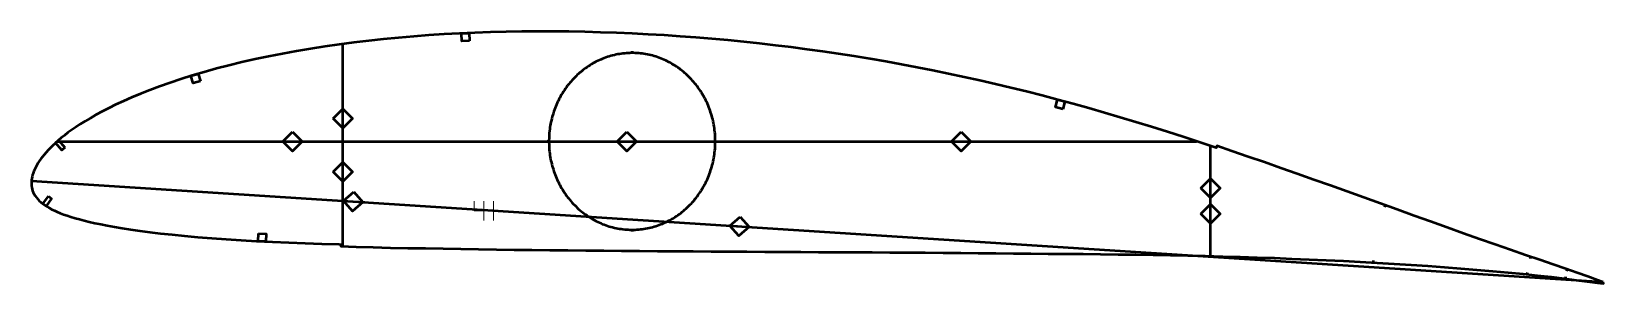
# Model space of a CAD drawing. Header units: metres. Extents: x 9 to 825, y 126 to 257.
import ezdxf

# ---------------------------------------------------------------- set-up
doc = ezdxf.new("R2010")
doc.units = ezdxf.units.M
doc.layers.add('Layer', color=1, linetype='Continuous', lineweight=50)
doc.layers.add('NumLabel', color=1, linetype='Continuous', lineweight=15)

msp = doc.modelspace()

# ---------------------------------------------------------------- linework, layer by layer
at = {"layer": 'Layer', "color": 7}
for p, q in [((171.06, 145.58), (171.06, 250.47)), ((171.06, 205.81), (171.06, 217.81)), ((22.84, 200), (613.86, 200)), ((138.95, 200), (150.95, 200)), ((312.35, 200), (324.35, 200)), ((485.76, 200), (497.76, 200)), ((621.06, 140.54), (621.06, 197.61)), ((171.06, 178.24), (171.06, 190.24)), ((9.55, 179.61), (824.23, 127.21)), ((621.06, 169.69), (621.06, 181.69)), ((170.39, 169.27), (182.37, 168.49)), ((621.06, 156.47), (621.06, 168.47)), ((370.82, 156.37), (382.79, 155.6))]:
    msp.add_line(p, q, dxfattribs=at)
at = {"layer": 'Layer'}
for p, q in [((321.06, 245.79), (321.06, 246.79)), ((277.92, 200), (276.92, 200)), ((364.2, 200), (365.2, 200)), ((711.7, 166.87), (711.37, 165.92)), ((321.06, 154.21), (321.06, 153.21)), ((787.11, 140.15), (786.79, 139.2)), ((705.46, 138.25), (705.37, 137.26)), ((785.24, 132.12), (785.14, 131.12)), ((806.03, 133.68), (805.71, 132.73)), ((805.1, 129.85), (805.02, 128.85))]:
    msp.add_line(p, q, dxfattribs=at)
for points in [[(824.8, 127.01), (821.74, 128.11), (816.75, 129.9), (811.27, 131.85), (805.29, 133.93), (798.79, 136.15), (791.81, 138.53), (784.42, 141.07), (776.7, 143.74), (768.73, 146.52), (760.55, 149.39), (752.22, 152.34), (743.77, 155.35), (735.23, 158.41), (726.61, 161.5), (717.95, 164.62), (709.26, 167.75), (700.57, 170.87), (691.89, 173.99), (683.25, 177.08), (674.63, 180.15), (666.06, 183.19), (657.52, 186.19), (649.03, 189.15), (640.58, 192.06), (632.18, 194.93), (624.28, 197.6), (623.96, 196.65), (623.51, 196.8), (615.2, 199.56), (606.93, 202.27), (598.7, 204.91), (590.51, 207.48), (582.35, 210), (574.21, 212.45), (566.09, 214.83), (557.98, 217.15), (549.88, 219.4), (541.8, 221.59), (533.71, 223.71), (525.62, 225.77), (517.54, 227.76), (509.45, 229.69), (501.35, 231.54), (493.25, 233.34), (485.14, 235.07), (477.02, 236.73), (468.9, 238.33), (460.76, 239.86), (452.62, 241.33), (444.47, 242.73), (436.31, 244.06), (428.14, 245.33), (419.96, 246.53), (411.78, 247.67), (403.58, 248.74), (395.37, 249.74), (387.15, 250.68), (378.92, 251.55), (370.68, 252.36), (362.43, 253.1), (354.17, 253.78), (345.91, 254.4), (337.66, 254.95), (329.4, 255.43), (321.15, 255.85), (312.91, 256.2), (304.69, 256.49), (296.47, 256.7), (288.27, 256.85), (280.09, 256.93), (271.93, 256.94), (263.8, 256.87), (255.68, 256.74), (247.6, 256.53), (239.55, 256.25), (231.54, 255.89), (223.57, 255.46), (215.63, 254.95), (207.75, 254.36), (199.92, 253.7), (192.13, 252.95), (184.41, 252.12), (176.76, 251.22), (169.17, 250.23), (161.66, 249.15), (154.23, 248), (146.9, 246.76), (139.65, 245.43), (132.52, 244.03), (125.52, 242.55), (118.66, 241), (111.95, 239.37), (105.41, 237.68), (99.07, 235.93), (92.93, 234.12), (87.02, 232.27), (81.36, 230.39), (75.96, 228.48), (70.84, 226.56), (66, 224.65), (61.45, 222.75), (57.2, 220.87), (53.23, 219.03), (49.55, 217.23), (46.13, 215.47), (42.97, 213.76), (40.04, 212.1), (37.34, 210.49), (34.84, 208.93), (32.53, 207.41), (30.4, 205.94), (28.42, 204.51), (26.59, 203.12), (24.9, 201.77), (23.34, 200.45), (21.9, 199.15), (20.56, 197.88), (19.31, 196.63), (18.15, 195.41), (17.06, 194.23), (16.06, 193.08), (15.14, 191.97), (14.3, 190.88), (13.54, 189.81), (12.86, 188.74), (12.25, 187.68), (11.71, 186.63), (11.23, 185.59), (10.8, 184.58), (10.43, 183.58), (10.12, 182.61), (9.88, 181.66), (9.69, 180.72), (9.57, 179.81), (9.5, 178.82), (9.49, 178), (9.53, 177.09), (9.64, 176.18), (9.82, 175.28), (10.08, 174.39), (10.43, 173.51), (10.88, 172.63), (11.41, 171.75), (12.03, 170.89), (12.73, 170.05), (13.5, 169.23), (14.37, 168.44), (15.32, 167.67), (16.35, 166.92), (17.48, 166.19), (18.7, 165.48), (20, 164.78), (21.39, 164.1), (22.88, 163.44), (24.47, 162.78), (26.18, 162.14), (28.01, 161.51), (29.98, 160.88), (32.09, 160.25), (34.36, 159.62), (36.8, 158.99), (39.45, 158.35), (42.31, 157.7), (45.42, 157.05), (48.81, 156.39), (52.49, 155.72), (56.51, 155.04), (60.89, 154.36), (65.67, 153.67), (70.86, 152.99), (76.47, 152.32), (82.51, 151.66), (88.96, 151.02), (95.79, 150.41), (102.98, 149.84), (110.49, 149.3), (118.27, 148.8), (126.29, 148.35), (134.51, 147.93), (142.91, 147.56), (151.46, 147.23), (160.16, 146.93), (168.99, 146.65), (169.93, 146.62), (169.9, 145.62), (177.87, 145.37), (186.79, 145.13), (195.75, 144.91), (204.77, 144.74), (213.87, 144.58), (223.04, 144.43), (232.24, 144.28), (241.45, 144.12), (250.64, 143.98), (259.83, 143.87), (269.05, 143.77), (278.33, 143.69), (287.64, 143.6), (296.97, 143.51), (306.3, 143.43), (315.63, 143.34), (324.95, 143.26), (334.24, 143.18), (343.52, 143.12), (352.8, 143.07), (362.07, 143.01), (371.35, 142.94), (380.63, 142.86), (389.9, 142.8), (399.19, 142.75), (408.48, 142.69), (417.76, 142.64), (427.01, 142.59), (436.25, 142.56), (445.49, 142.54), (454.7, 142.5), (463.91, 142.44), (473.12, 142.37), (482.32, 142.31), (491.5, 142.24), (500.62, 142.15), (509.72, 142.04), (518.8, 141.92), (527.84, 141.83), (536.88, 141.77), (545.94, 141.73), (554.99, 141.66), (564.06, 141.56), (573.16, 141.45), (582.25, 141.34), (591.3, 141.21), (600.29, 141.05), (609.29, 140.84), (618.33, 140.61), (627.38, 140.38), (636.39, 140.14), (645.34, 139.88), (654.26, 139.57), (663.2, 139.21), (672.17, 138.83), (681.11, 138.46), (689.98, 138.07), (698.75, 137.63), (707.49, 137.14), (716.26, 136.59), (725.05, 136.02), (733.78, 135.44), (742.39, 134.84), (750.87, 134.2), (759.24, 133.52), (767.45, 132.81), (775.45, 132.08), (783.18, 131.33), (790.61, 130.54), (797.71, 129.73), (804.44, 128.92), (810.7, 128.16), (816.45, 127.44), (821.7, 126.76), (824.93, 126.34)], [(364.2, 200), (364.19, 200.96), (364.16, 201.92), (364.12, 202.89), (364.05, 203.84), (363.96, 204.8), (363.86, 205.76), (363.74, 206.71), (363.59, 207.66), (363.43, 208.61), (363.25, 209.55), (363.05, 210.49), (362.84, 211.43), (362.6, 212.36), (362.35, 213.28), (362.08, 214.2), (361.79, 215.11), (361.48, 216.01), (361.15, 216.91), (360.81, 217.8), (360.45, 218.68), (360.07, 219.56), (359.67, 220.42), (359.26, 221.28), (358.83, 222.13), (358.38, 222.97), (357.92, 223.79), (357.44, 224.61), (356.95, 225.42), (356.44, 226.21), (355.91, 226.99), (355.37, 227.77), (354.81, 228.53), (354.24, 229.27), (353.65, 230.01), (353.05, 230.73), (352.44, 231.43), (351.81, 232.13), (351.16, 232.8), (350.51, 233.47), (349.84, 234.12), (349.16, 234.75), (348.46, 235.37), (347.76, 235.97), (347.04, 236.56), (346.31, 237.13), (345.57, 237.69), (344.82, 238.23), (344.05, 238.75), (343.28, 239.25), (342.5, 239.74), (341.71, 240.21), (340.91, 240.66), (340.1, 241.09), (339.28, 241.51), (338.46, 241.91), (337.62, 242.29), (336.78, 242.65), (335.93, 242.99), (335.08, 243.31), (334.22, 243.61), (333.35, 243.9), (332.48, 244.16), (331.61, 244.41), (330.72, 244.63), (329.84, 244.84), (328.95, 245.02), (328.06, 245.19), (327.16, 245.33), (326.26, 245.46), (325.36, 245.57), (324.46, 245.65), (323.55, 245.72), (322.65, 245.76), (321.74, 245.79), (320.83, 245.79), (319.93, 245.78), (319.02, 245.74), (318.12, 245.69), (317.21, 245.61), (316.31, 245.52), (315.41, 245.4), (314.51, 245.26), (313.62, 245.11), (312.73, 244.93), (311.84, 244.74), (310.96, 244.52), (310.08, 244.29), (309.2, 244.03), (308.33, 243.76), (307.47, 243.46), (306.61, 243.15), (305.76, 242.82), (304.92, 242.47), (304.08, 242.1), (303.25, 241.71), (302.43, 241.3), (301.62, 240.88), (300.81, 240.44), (300.02, 239.98), (299.23, 239.5), (298.45, 239), (297.69, 238.49), (296.93, 237.96), (296.18, 237.41), (295.45, 236.85), (294.72, 236.27), (294.01, 235.67), (293.31, 235.06), (292.62, 234.44), (291.95, 233.79), (291.29, 233.14), (290.64, 232.47), (290, 231.78), (289.38, 231.08), (288.77, 230.37), (288.18, 229.64), (287.6, 228.9), (287.03, 228.15), (286.48, 227.38), (285.95, 226.6), (285.43, 225.82), (284.93, 225.02), (284.44, 224.2), (283.97, 223.38), (283.51, 222.55), (283.07, 221.71), (282.65, 220.85), (282.25, 219.99), (281.86, 219.12), (281.49, 218.24), (281.14, 217.36), (280.8, 216.46), (280.49, 215.56), (280.19, 214.65), (279.91, 213.74), (279.64, 212.82), (279.4, 211.89), (279.17, 210.96), (278.97, 210.02), (278.78, 209.08), (278.61, 208.14), (278.45, 207.19), (278.32, 206.24), (278.21, 205.28), (278.11, 204.32), (278.04, 203.37), (277.98, 202.4), (277.94, 201.44), (277.92, 200.48), (277.92, 199.52), (277.94, 198.56), (277.98, 197.6), (278.04, 196.63), (278.11, 195.68), (278.21, 194.72), (278.32, 193.76), (278.45, 192.81), (278.61, 191.86), (278.78, 190.92), (278.97, 189.98), (279.17, 189.04), (279.4, 188.11), (279.64, 187.18), (279.91, 186.26), (280.19, 185.35), (280.49, 184.44), (280.8, 183.54), (281.14, 182.64), (281.49, 181.76), (281.86, 180.88), (282.25, 180.01), (282.65, 179.15), (283.07, 178.29), (283.51, 177.45), (283.97, 176.62), (284.44, 175.8), (284.93, 174.98), (285.43, 174.18), (285.95, 173.4), (286.48, 172.62), (287.03, 171.85), (287.6, 171.1), (288.18, 170.36), (288.77, 169.63), (289.38, 168.92), (290, 168.22), (290.64, 167.53), (291.29, 166.86), (291.95, 166.21), (292.62, 165.56), (293.31, 164.94), (294.01, 164.33), (294.72, 163.73), (295.45, 163.15), (296.18, 162.59), (296.93, 162.04), (297.69, 161.51), (298.45, 161), (299.23, 160.5), (300.02, 160.02), (300.81, 159.56), (301.62, 159.12), (302.43, 158.7), (303.25, 158.29), (304.08, 157.9), (304.92, 157.53), (305.76, 157.18), (306.61, 156.85), (307.47, 156.54), (308.33, 156.24), (309.2, 155.97), (310.08, 155.71), (310.96, 155.48), (311.84, 155.26), (312.73, 155.07), (313.62, 154.89), (314.51, 154.74), (315.41, 154.6), (316.31, 154.48), (317.21, 154.39), (318.12, 154.31), (319.02, 154.26), (319.93, 154.22), (320.83, 154.21), (321.74, 154.21), (322.65, 154.24), (323.55, 154.28), (324.46, 154.35), (325.36, 154.43), (326.26, 154.54), (327.16, 154.67), (328.06, 154.81), (328.95, 154.98), (329.84, 155.16), (330.72, 155.37), (331.61, 155.59), (332.48, 155.84), (333.35, 156.1), (334.22, 156.39), (335.08, 156.69), (335.93, 157.01), (336.78, 157.35), (337.62, 157.71), (338.46, 158.09), (339.28, 158.49), (340.1, 158.91), (340.91, 159.34), (341.71, 159.79), (342.5, 160.26), (343.28, 160.75), (344.05, 161.25), (344.82, 161.77), (345.57, 162.31), (346.31, 162.87), (347.04, 163.44), (347.76, 164.03), (348.46, 164.63), (349.16, 165.25), (349.84, 165.88), (350.51, 166.53), (351.16, 167.2), (351.81, 167.87), (352.44, 168.57), (353.05, 169.27), (353.65, 169.99), (354.24, 170.73), (354.81, 171.47), (355.37, 172.23), (355.91, 173.01), (356.44, 173.79), (356.95, 174.58), (357.44, 175.39), (357.92, 176.21), (358.38, 177.03), (358.83, 177.87), (359.26, 178.72), (359.67, 179.58), (360.07, 180.44), (360.45, 181.32), (360.81, 182.2), (361.15, 183.09), (361.48, 183.99), (361.79, 184.89), (362.08, 185.8), (362.35, 186.72), (362.6, 187.64), (362.84, 188.57), (363.05, 189.51), (363.25, 190.45), (363.43, 191.39), (363.59, 192.34), (363.74, 193.29), (363.86, 194.24), (363.96, 195.2), (364.05, 196.16), (364.12, 197.11), (364.16, 198.08), (364.19, 199.04), (364.2, 200)]]:
    msp.add_lwpolyline(points, close=True, dxfattribs=at)
for points in [[(236.77, 252.12), (232.78, 251.94), (232.6, 255.94), (236.6, 256.12), (236.77, 252.12)], [(97.17, 231.2), (93.33, 230.07), (92.2, 233.9), (96.04, 235.03), (97.17, 231.2)], [(544.48, 216.72), (540.62, 217.77), (541.66, 221.63), (545.52, 220.58), (544.48, 216.72)], [(166.06, 211.81), (171.06, 216.81), (176.06, 211.81), (171.06, 206.81), (166.06, 211.81)], [(144.95, 205), (149.95, 200), (144.95, 195), (139.95, 200), (144.95, 205)], [(318.35, 205), (323.35, 200), (318.35, 195), (313.35, 200), (318.35, 205)], [(491.76, 205), (496.76, 200), (491.76, 195), (486.76, 200), (491.76, 205)], [(26.81, 196.84), (25.32, 195.51), (21.98, 199.23), (23.47, 200.57), (26.81, 196.84)], [(166.06, 184.24), (171.06, 189.24), (176.06, 184.24), (171.06, 179.24), (166.06, 184.24)], [(616.06, 175.69), (621.06, 180.69), (626.06, 175.69), (621.06, 170.69), (616.06, 175.69)], [(18.34, 171.65), (19.97, 170.48), (17.05, 166.42), (15.42, 167.59), (18.34, 171.65)], [(176.7, 173.87), (181.37, 168.56), (176.06, 163.89), (171.39, 169.2), (176.7, 173.87)], [(616.06, 162.47), (621.06, 167.47), (626.06, 162.47), (621.06, 157.47), (616.06, 162.47)], [(377.13, 160.98), (381.79, 155.67), (376.48, 151), (371.82, 156.31), (377.13, 160.98)], [(127.25, 152.3), (131.24, 152.1), (131.04, 148.11), (127.05, 148.31), (127.25, 152.3)]]:
    msp.add_lwpolyline(points, dxfattribs=at)
at = {"layer": 'NumLabel', "color": 1}
for points in [[(239.2, 169.07), (239.2, 164.07), (244.2, 164.07), (244.2, 169.07), (244.2, 159.07)], [(249.2, 169.07), (249.2, 159.07)]]:
    msp.add_lwpolyline(points, dxfattribs=at)

doc.saveas('drawing.dxf')
